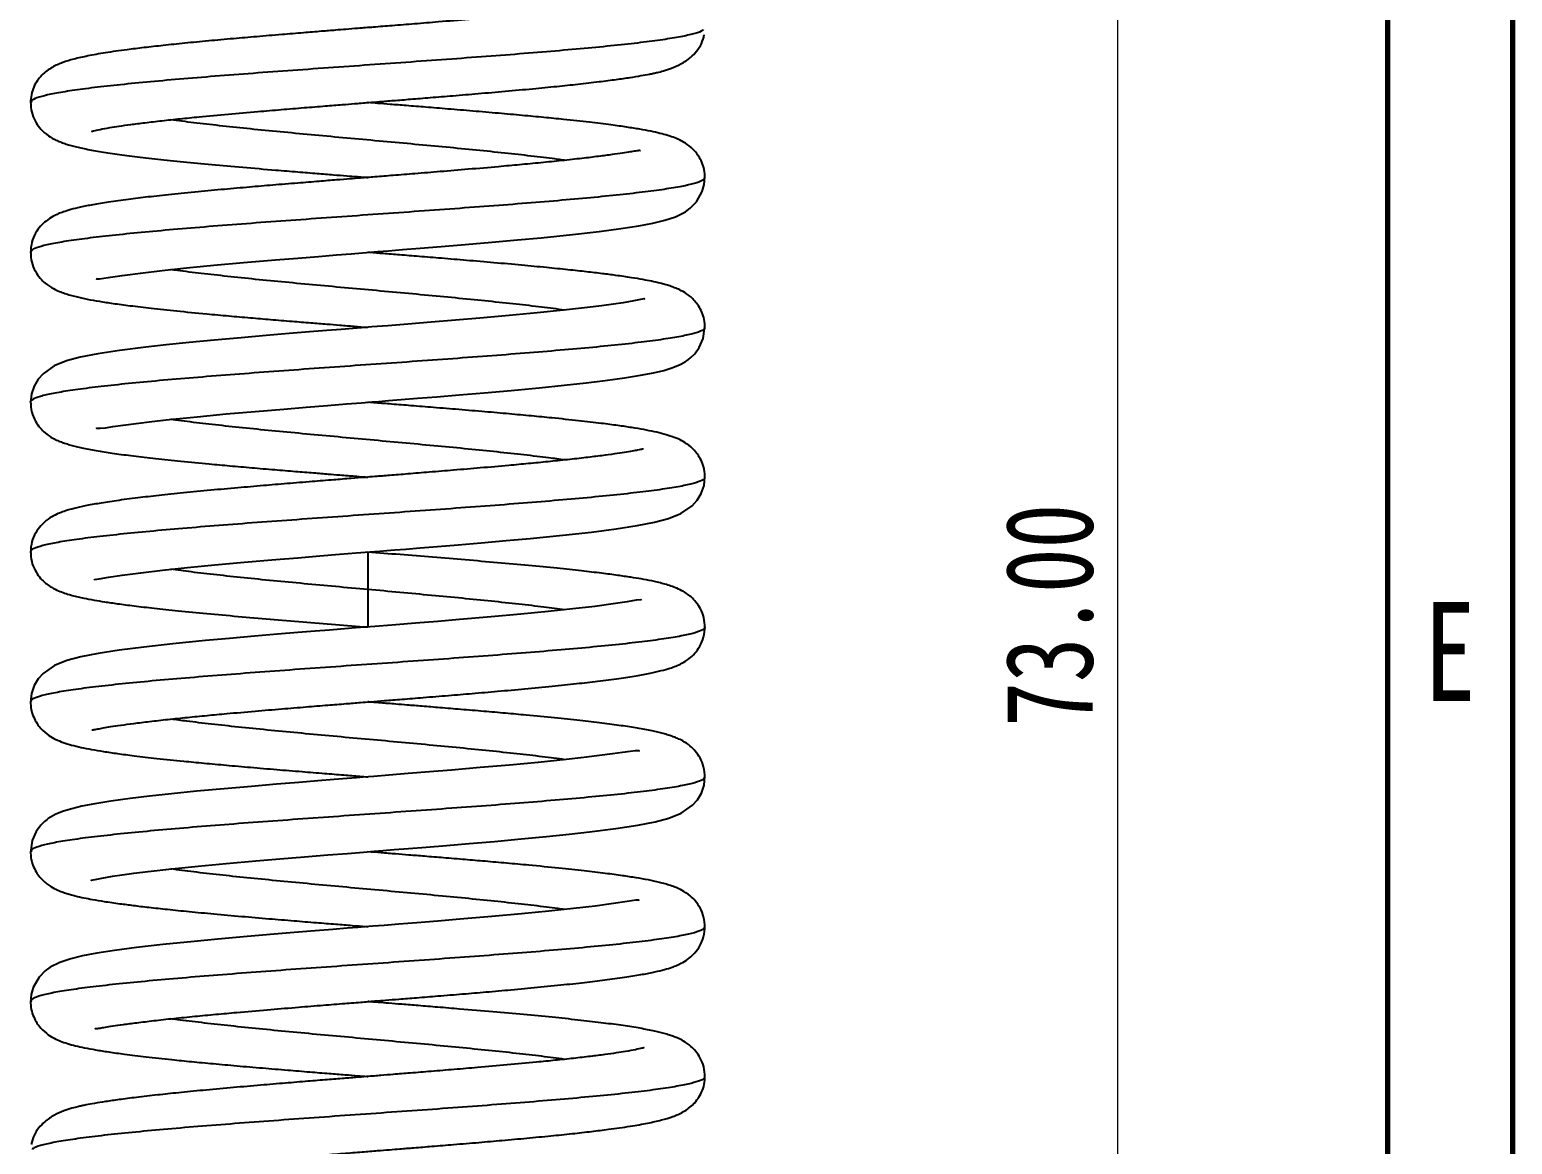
# Model space of a CAD drawing. Header units: millimetres. Extents: x 15 to 205, y 5 to 292.
# Drawn here: x 145.6 to 205, y 203.8 to 248.4 of the extents above; entities that cross this region are included whole.
import ezdxf

# ---------------------------------------------------------------- set-up
doc = ezdxf.new("R2010")
doc.units = ezdxf.units.MM
doc.styles.add('SLDTEXTSTYLE1', font='TXT', dxfattribs={"width": 0.75})
doc.dimstyles.new('SLDDIMSTYLE1', dxfattribs={"dimtxt": 3.5, "dimasz": 3.556, "dimexe": 0, "dimexo": 0.0625, "dimgap": 0.875, "dimtad": 1, "dimrnd": 1e-09, "dimzin": 4, "dimdsep": 46, "dimtxsty": 'SLDTEXTSTYLE1', "dimblk1": 'CLOSED', "dimblk2": 'CLOSED', "dimsah": 1, "dimcen": 0.09, "dimadec": 0, "dimazin": 1, "dimtfac": 1, "dimtofl": 0, "dimtmove": 0, "dimatfit": 3, "dimldrblk": 'CLOSED', "dimfxl": 1, "dimfrac": 2, "dimtolj": 1, "dimtzin": 12, "dimarcsym": 0})

# ---------------------------------------------------------------- blocks, each defined once
blk = doc.blocks.new('_Closed')
at = {"color": 0, "linetype": 'ByBlock', "lineweight": -2}
for p, q in [((-1, 0.166667), (0, 0)), ((-1, 0.166667), (-1, -0.166667)), ((0, 0), (-1, -0.166667)), ((0, 0), (-1, 0))]:
    blk.add_line(p, q, dxfattribs=at)
blk = doc.blocks.new('_D_1')
at = {"color": 7, "linetype": 'Continuous', "lineweight": 0, "transparency": 16777216}
for p, q in [((173.598, 260.981), (190.213, 260.981)), ((189.213, 187.981), (189.213, 260.981)), ((171.873, 187.981), (190.213, 187.981))]:
    blk.add_line(p, q, dxfattribs=at)
at = {"color": 7, "linetype": 'Continuous', "lineweight": 18, "transparency": 16777216, "xscale": 3.556, "yscale": 3.556}
for p, rotation in [((189.213, 260.981, 0.069), 90.00000000000043), ((189.213, 187.981, 0.069), 270.0000000000004)]:
    blk.add_blockref('_Closed', p, dxfattribs=dict(at, rotation=rotation))
at = {"color": 7, "linetype": 'Continuous', "lineweight": 18, "transparency": 16777216, "insert": (184.701, 220.486), "char_height": 3.5, "attachment_point": 1, "rotation": 90, "style": 'SLDTEXTSTYLE1'}
blk.add_mtext('73.00', dxfattribs=at)

msp = doc.modelspace()

# ---------------------------------------------------------------- linework, layer by layer
at = {"color": 7, "linetype": 'Continuous', "lineweight": 70}
for p, q in [((205, 292), (205, 5)), ((200, 287), (200, 10))]:
    msp.add_line(p, q, dxfattribs=at)
at = {"color": 7, "linetype": 'Continuous', "lineweight": 25, "flags": 128}
for points in [[(148.318, 238.439), (148.334, 238.418), (148.449, 238.419), (148.794, 238.47), (149.348, 238.554), (150.083, 238.653), (150.947, 238.755), (151.93, 238.858), (153.023, 238.964), (154.214, 239.072), (155.489, 239.181), (156.378, 239.255), (157.217, 239.323), (157.933, 239.381), (158.52, 239.428), (158.974, 239.464), (159.294, 239.489), (159.582, 239.512), (160.01, 239.546), (160.578, 239.592), (161.285, 239.649), (162.124, 239.717), (163.086, 239.797), (164.15, 239.887), (165.182, 239.979), (166.128, 240.068), (167.382, 240.196), (168.442, 240.317), (169.32, 240.432), (170.03, 240.542), (170.593, 240.648), (171.074, 240.765), (171.506, 240.91), (171.898, 241.107), (172.093, 241.248), (172.339, 241.502), (172.575, 241.917), (172.654, 242.193), (172.681, 242.51), (172.681, 242.51)], [(170.251, 237.612), (170.257, 237.618), (170.23, 237.615), (170.177, 237.605), (170.095, 237.588), (169.829, 237.537), (169.403, 237.464), (169.017, 237.406), (168.543, 237.341), (167.977, 237.271), (167.02, 237.163), (165.97, 237.057), (164.845, 236.951), (163.666, 236.847), (162.697, 236.765), (161.715, 236.684), (160.781, 236.608), (159.989, 236.545), (159.347, 236.494), (158.931, 236.461), (158.58, 236.433), (158.124, 236.396), (157.546, 236.35), (156.848, 236.294), (156.035, 236.227), (155.118, 236.151), (154.11, 236.065), (153.04, 235.969), (152.032, 235.873), (151.12, 235.78), (150.303, 235.689), (149.245, 235.554), (148.375, 235.419), (147.676, 235.28), (147.124, 235.133), (146.635, 234.933), (146.184, 234.619), (145.989, 234.399), (145.829, 234.13), (145.72, 233.812), (145.683, 233.451), (145.683, 233.451)], [(148.325, 232.46), (148.323, 232.445), (148.472, 232.437), (148.679, 232.462), (148.982, 232.506), (149.391, 232.563), (149.908, 232.632), (150.537, 232.709), (151.24, 232.787), (152.356, 232.901), (153.512, 233.01), (154.677, 233.112), (155.824, 233.209), (156.713, 233.282), (157.568, 233.352), (158.336, 233.413), (158.935, 233.461), (159.362, 233.495), (159.63, 233.516), (160.012, 233.547), (160.527, 233.588), (161.173, 233.64), (161.947, 233.702), (162.84, 233.776), (163.84, 233.861), (164.928, 233.957), (166.04, 234.06), (167.041, 234.16), (167.923, 234.257), (168.689, 234.349), (169.467, 234.456), (170.106, 234.559), (170.623, 234.659), (171.034, 234.757), (171.357, 234.854), (171.662, 234.975), (171.884, 235.095), (171.972, 235.156), (172.016, 235.189), (172.115, 235.268), (172.27, 235.419), (172.452, 235.666), (172.614, 236.028), (172.682, 236.51), (172.682, 236.51)], [(148.23, 226.407), (148.249, 226.389), (148.437, 226.411), (148.802, 226.471), (149.355, 226.556), (150.095, 226.655), (150.971, 226.757), (151.961, 226.862), (153.056, 226.968), (154.242, 227.075), (155.504, 227.183), (156.379, 227.255), (157.265, 227.327), (158.057, 227.391), (158.724, 227.444), (159.263, 227.487), (159.671, 227.52), (159.951, 227.542), (160.266, 227.567), (160.71, 227.602), (161.284, 227.649), (161.981, 227.705), (162.797, 227.772), (163.72, 227.85), (164.722, 227.938), (165.682, 228.026), (166.991, 228.155), (168.14, 228.283), (169.132, 228.411), (169.97, 228.542), (170.663, 228.678), (171.224, 228.825), (171.719, 229.024), (172.174, 229.337), (172.371, 229.558), (172.533, 229.827), (172.644, 230.147), (172.681, 230.51), (172.681, 230.51)], [(170.135, 225.555), (170.116, 225.572), (169.927, 225.55), (169.563, 225.49), (169.01, 225.406), (168.27, 225.307), (167.394, 225.204), (166.403, 225.099), (165.309, 224.994), (164.122, 224.887), (162.861, 224.779), (161.986, 224.706), (161.1, 224.634), (160.308, 224.57), (159.64, 224.517), (159.101, 224.474), (158.693, 224.442), (158.414, 224.419), (158.099, 224.394), (157.654, 224.359), (157.081, 224.313), (156.383, 224.256), (155.567, 224.189), (154.645, 224.111), (153.643, 224.023), (152.682, 223.936), (151.374, 223.806), (150.225, 223.679), (149.233, 223.551), (148.395, 223.42), (147.702, 223.283), (147.141, 223.136), (146.645, 222.937), (146.191, 222.624), (145.994, 222.404), (145.832, 222.134), (145.721, 221.814), (145.683, 221.451), (145.683, 221.451)], [(170.04, 219.501), (170.041, 219.516), (169.893, 219.524), (169.686, 219.499), (169.382, 219.455), (168.974, 219.398), (168.456, 219.329), (167.827, 219.253), (167.124, 219.174), (166.009, 219.06), (164.852, 218.952), (163.688, 218.849), (162.541, 218.752), (161.652, 218.679), (160.797, 218.61), (160.029, 218.548), (159.429, 218.5), (159.003, 218.466), (158.734, 218.445), (158.353, 218.415), (157.838, 218.373), (157.191, 218.321), (156.418, 218.259), (155.525, 218.185), (154.525, 218.1), (153.437, 218.005), (152.324, 217.901), (151.323, 217.801), (150.442, 217.705), (149.676, 217.612), (148.898, 217.505), (148.259, 217.402), (147.742, 217.302), (147.331, 217.204), (147.008, 217.107), (146.703, 216.986), (146.481, 216.866), (146.393, 216.806), (146.349, 216.772), (146.25, 216.693), (146.095, 216.542), (145.912, 216.295), (145.751, 215.933), (145.683, 215.451), (145.683, 215.451)], [(148.114, 214.349), (148.108, 214.343), (148.135, 214.346), (148.187, 214.356), (148.269, 214.373), (148.536, 214.424), (148.962, 214.497), (149.347, 214.555), (149.821, 214.62), (150.388, 214.691), (151.344, 214.798), (152.395, 214.905), (153.52, 215.01), (154.698, 215.114), (155.668, 215.196), (156.65, 215.277), (157.584, 215.353), (158.376, 215.416), (159.017, 215.467), (159.434, 215.501), (159.784, 215.529), (160.24, 215.565), (160.819, 215.611), (161.517, 215.667), (162.329, 215.734), (163.246, 215.81), (164.254, 215.896), (165.324, 215.992), (166.332, 216.088), (167.244, 216.181), (168.062, 216.273), (169.12, 216.408), (169.989, 216.543), (170.689, 216.681), (171.241, 216.829), (171.73, 217.028), (172.18, 217.342), (172.376, 217.562), (172.536, 217.831), (172.645, 218.149), (172.682, 218.51), (172.682, 218.51)], [(170.047, 213.522), (170.03, 213.543), (169.916, 213.542), (169.571, 213.491), (169.016, 213.407), (168.282, 213.308), (167.418, 213.207), (166.435, 213.103), (165.342, 212.997), (164.151, 212.889), (162.875, 212.78), (161.987, 212.706), (161.148, 212.638), (160.432, 212.58), (159.845, 212.533), (159.39, 212.497), (159.071, 212.472), (158.782, 212.449), (158.355, 212.415), (157.786, 212.369), (157.08, 212.313), (156.24, 212.244), (155.279, 212.165), (154.215, 212.074), (153.183, 211.982), (152.237, 211.893), (150.983, 211.766), (149.923, 211.644), (149.045, 211.529), (148.334, 211.419), (147.771, 211.313), (147.291, 211.196), (146.858, 211.051), (146.467, 210.854), (146.272, 210.713), (146.025, 210.459), (145.79, 210.044), (145.711, 209.769), (145.683, 209.451), (145.683, 209.451)]]:
    msp.add_lwpolyline(points, dxfattribs=at)
at = {"color": 7, "linetype": 'Continuous', "lineweight": 25}
for points, knots in [([(170.216, 249.597), (170.218, 249.599), (170.241, 249.622), (170.133, 249.589), (169.938, 249.557), (169.631, 249.501), (169.268, 249.442), (168.796, 249.374), (168.214, 249.298), (167.547, 249.219), (166.71, 249.129), (165.694, 249.028), (164.491, 248.918), (163.265, 248.812), (162.116, 248.716), (161.083, 248.632), (160.209, 248.562), (159.451, 248.502), (158.834, 248.453), (158.331, 248.413), (157.847, 248.374), (157.279, 248.329), (156.558, 248.27), (155.687, 248.199), (154.748, 248.12), (153.767, 248.035), (152.802, 247.948), (151.863, 247.858), (151.001, 247.768), (150.231, 247.682), (149.445, 247.585), (148.682, 247.476), (147.982, 247.353), (147.419, 247.225), (146.984, 247.099), (146.55, 246.911), (146.198, 246.658), (145.957, 246.37), (145.809, 246.109), (145.702, 245.804), (145.69, 245.569), (145.683, 245.451)], [0, 0, 0, 0, 0.002286, 0.02745, 0.056954, 0.079087, 0.103197, 0.129282, 0.157323, 0.185797, 0.213599, 0.254002, 0.292839, 0.330094, 0.365741, 0.39309, 0.418081, 0.439162, 0.45632, 0.469547, 0.481078, 0.496835, 0.517145, 0.542017, 0.57147, 0.599533, 0.630789, 0.662622, 0.693094, 0.722221, 0.750014, 0.789205, 0.825431, 0.858708, 0.889127, 0.917747, 0.94539, 0.959053, 0.972685, 0.986327, 1, 1, 1, 1]), ([(172.612, 248.4), (172.604, 248.388), (172.568, 248.337), (172.302, 248.246), (171.812, 248.129), (171.117, 248.012), (170.248, 247.895), (169.21, 247.777), (168.022, 247.66), (166.701, 247.543), (165.267, 247.426), (163.741, 247.309), (162.147, 247.192), (160.509, 247.074), (158.85, 246.957), (157.197, 246.84), (155.573, 246.723), (154.003, 246.606), (152.512, 246.488), (151.12, 246.371), (149.851, 246.254), (148.721, 246.137), (147.748, 246.02), (146.949, 245.902), (146.331, 245.785), (145.914, 245.668), (145.698, 245.567), (145.705, 245.505), (145.708, 245.481)], [0, 0, 0, 0, 0.012709, 0.052855, 0.092997, 0.133145, 0.173291, 0.213433, 0.25358, 0.293727, 0.333869, 0.374015, 0.414163, 0.454306, 0.494451, 0.534599, 0.574742, 0.614886, 0.655035, 0.695178, 0.735322, 0.77547, 0.815615, 0.855758, 0.895906, 0.936051, 0.976194, 1, 1, 1, 1]), ([(148.121, 244.333), (148.121, 244.332), (148.122, 244.328), (148.235, 244.358), (148.477, 244.41), (148.819, 244.473), (149.238, 244.539), (149.702, 244.605), (150.27, 244.677), (150.932, 244.754), (151.658, 244.832), (152.536, 244.919), (153.57, 245.016), (154.682, 245.113), (155.704, 245.2), (156.609, 245.274), (157.428, 245.34), (158.101, 245.394), (158.579, 245.433), (158.933, 245.461), (159.268, 245.487), (159.698, 245.522), (160.253, 245.566), (160.931, 245.62), (161.727, 245.684), (162.634, 245.759), (163.642, 245.843), (164.715, 245.937), (165.771, 246.033), (166.739, 246.128), (167.63, 246.222), (168.427, 246.314), (169.119, 246.403), (169.672, 246.483), (170.107, 246.554), (170.41, 246.61), (170.622, 246.653), (170.791, 246.69), (171.045, 246.754), (171.368, 246.859), (171.75, 247.03), (172.093, 247.26), (172.364, 247.538), (172.562, 247.841), (172.623, 248.075), (172.654, 248.197)], [0, 0, 0, 0, 0.010812, 0.022185, 0.045615, 0.074332, 0.096435, 0.120915, 0.147781, 0.176623, 0.204974, 0.232418, 0.271864, 0.30924, 0.337634, 0.364674, 0.389312, 0.408693, 0.422644, 0.430241, 0.43895, 0.451204, 0.467009, 0.486372, 0.509304, 0.535821, 0.565935, 0.599659, 0.635336, 0.668874, 0.700074, 0.734408, 0.765344, 0.792871, 0.816973, 0.837632, 0.848789, 0.859305, 0.872761, 0.889901, 0.910987, 0.936257, 0.955535, 0.976791, 1, 1, 1, 1]), ([(172.578, 247.946), (172.611, 248.025), (172.644, 248.107), (172.653, 248.194), (172.653, 248.197)], [0, 0, 0, 0, 0.967245, 1, 1, 1, 1]), ([(145.683, 245.51), (145.693, 245.368), (145.711, 245.096), (145.857, 244.747), (146.039, 244.474), (146.273, 244.235), (146.541, 244.054), (146.748, 243.954), (146.919, 243.885), (147.109, 243.819), (147.311, 243.759), (147.528, 243.703), (147.865, 243.627), (148.356, 243.534), (149.043, 243.429), (149.843, 243.324), (150.765, 243.217), (151.797, 243.11), (152.938, 243), (154.177, 242.89), (155.339, 242.791), (156.342, 242.708), (157.117, 242.646), (157.773, 242.593), (158.306, 242.55), (158.712, 242.518), (158.99, 242.496), (159.133, 242.485), (159.182, 242.481)], [0, 0, 0, 0, 0.029388, 0.056188, 0.080346, 0.10193, 0.133442, 0.159313, 0.183836, 0.208601, 0.233621, 0.258912, 0.28449, 0.345379, 0.408157, 0.472501, 0.538091, 0.604929, 0.673024, 0.742406, 0.813088, 0.858843, 0.898362, 0.931485, 0.958223, 0.978585, 0.992575, 1, 1, 1, 1]), ([(172.681, 242.451), (172.676, 242.566), (172.665, 242.789), (172.565, 243.088), (172.432, 243.337), (172.239, 243.59), (171.991, 243.805), (171.688, 243.98), (171.48, 244.067), (171.193, 244.167), (170.878, 244.251), (170.507, 244.334), (170.073, 244.414), (169.55, 244.498), (168.884, 244.591), (168.048, 244.694), (167.138, 244.793), (166.229, 244.884), (165.36, 244.966), (164.41, 245.052), (163.413, 245.138), (162.434, 245.219), (161.542, 245.292), (160.771, 245.354), (160.129, 245.405), (159.62, 245.446), (159.319, 245.47), (159.188, 245.48), (159.182, 245.481)], [0, 0, 0, 0, 0.0238848, 0.0459562, 0.066164, 0.0845058, 0.1157906, 0.1405799, 0.1751232, 0.2116131, 0.2505695, 0.2920672, 0.338354, 0.3879423, 0.4412308, 0.5062704, 0.5760798, 0.6252756, 0.6765839, 0.7300128, 0.7855333, 0.837989, 0.8836776, 0.9226219, 0.954841, 0.9803467, 0.9991475, 1, 1, 1, 1]), ([(167.065, 243.168), (166.974, 243.181), (166.61, 243.233), (165.855, 243.324), (164.816, 243.442), (163.682, 243.559), (162.484, 243.676), (161.236, 243.793), (159.957, 243.91), (158.666, 244.027), (157.383, 244.145), (156.127, 244.262), (154.917, 244.379), (153.77, 244.496), (152.71, 244.613), (151.88, 244.712), (151.453, 244.772), (151.305, 244.793)], [0, 0, 0, 0, 0.024234, 0.096349, 0.168457, 0.240564, 0.31268, 0.384789, 0.456895, 0.52901, 0.60112, 0.673225, 0.74534, 0.817451, 0.889556, 0.961669, 1, 1, 1, 1]), ([(170.096, 243.543), (170.091, 243.55), (170.076, 243.568), (169.927, 243.542), (169.689, 243.505), (169.38, 243.456), (168.963, 243.395), (168.422, 243.323), (167.751, 243.242), (166.971, 243.156), (166.133, 243.071), (165.283, 242.99), (164.319, 242.903), (163.26, 242.811), (162.134, 242.718), (161.124, 242.636), (160.247, 242.565), (159.514, 242.507), (158.94, 242.461), (158.43, 242.421), (157.882, 242.377), (157.181, 242.321), (156.325, 242.251), (155.393, 242.174), (154.411, 242.091), (153.405, 242.002), (152.355, 241.905), (151.333, 241.803), (150.403, 241.702), (149.559, 241.599), (148.82, 241.497), (148.19, 241.393), (147.694, 241.295), (147.309, 241.201), (147.02, 241.111), (146.805, 241.032), (146.574, 240.923), (146.318, 240.758), (146.077, 240.532), (145.875, 240.25), (145.714, 239.888), (145.693, 239.601), (145.683, 239.452)], [0, 0, 0, 0, 0.014747, 0.041591, 0.062366, 0.085469, 0.110918, 0.138722, 0.168879, 0.200825, 0.231473, 0.260341, 0.287413, 0.324611, 0.357698, 0.386648, 0.411436, 0.432028, 0.448405, 0.459671, 0.474849, 0.494603, 0.518949, 0.547907, 0.57558, 0.606484, 0.640642, 0.677384, 0.71245, 0.745108, 0.781126, 0.813688, 0.84278, 0.868387, 0.890494, 0.906246, 0.921579, 0.938274, 0.95195, 0.966765, 0.982786, 1, 1, 1, 1]), ([(172.666, 242.481), (172.66, 242.45), (172.647, 242.379), (172.383, 242.27), (171.925, 242.152), (171.271, 242.035), (170.435, 241.918), (169.429, 241.801), (168.271, 241.684), (166.975, 241.567), (165.562, 241.449), (164.053, 241.332), (162.471, 241.215), (160.839, 241.098), (159.182, 240.981), (157.526, 240.863), (155.894, 240.746), (154.312, 240.629), (152.802, 240.512), (151.39, 240.395), (150.094, 240.277), (148.934, 240.16), (147.93, 240.043), (147.095, 239.926), (146.438, 239.809), (145.982, 239.692), (145.72, 239.583), (145.706, 239.513), (145.7, 239.482)], [0, 0, 0, 0, 0.031492, 0.070563, 0.109639, 0.148715, 0.187786, 0.226862, 0.265938, 0.305009, 0.344084, 0.38316, 0.422231, 0.461306, 0.500383, 0.539455, 0.578528, 0.617605, 0.656678, 0.695751, 0.734828, 0.773901, 0.812973, 0.85205, 0.891124, 0.930196, 0.969273, 1, 1, 1, 1]), ([(145.683, 239.511), (145.693, 239.365), (145.711, 239.086), (145.865, 238.729), (146.058, 238.45), (146.309, 238.205), (146.603, 238.02), (146.835, 237.917), (147.05, 237.837), (147.274, 237.768), (147.5, 237.709), (147.724, 237.657), (148.033, 237.593), (148.435, 237.522), (148.998, 237.436), (149.686, 237.344), (150.529, 237.243), (151.547, 237.135), (152.6, 237.032), (153.599, 236.941), (154.454, 236.866), (155.299, 236.795), (156.109, 236.727), (156.864, 236.666), (157.504, 236.614), (158.082, 236.568), (158.629, 236.525), (159.001, 236.495), (159.182, 236.481)], [0, 0, 0, 0, 0.030148, 0.057985, 0.083472, 0.1067, 0.141836, 0.172456, 0.201063, 0.228254, 0.254077, 0.278579, 0.301807, 0.351413, 0.402172, 0.458547, 0.520506, 0.588027, 0.661103, 0.712012, 0.759196, 0.801813, 0.846952, 0.885569, 0.917683, 0.944083, 0.972794, 1, 1, 1, 1]), ([(172.682, 236.451), (172.676, 236.566), (172.666, 236.788), (172.566, 237.087), (172.431, 237.338), (172.229, 237.6), (171.961, 237.826), (171.668, 237.987), (171.475, 238.067), (171.278, 238.137), (171.086, 238.196), (170.842, 238.26), (170.547, 238.326), (170.181, 238.395), (169.713, 238.473), (169.168, 238.552), (168.564, 238.631), (167.931, 238.706), (167.186, 238.787), (166.32, 238.875), (165.33, 238.969), (164.26, 239.065), (163.181, 239.157), (162.177, 239.24), (161.279, 239.313), (160.498, 239.376), (159.84, 239.428), (159.415, 239.462), (159.21, 239.478), (159.182, 239.481)], [0, 0, 0, 0, 0.02382, 0.046192, 0.067077, 0.086477, 0.12104, 0.150704, 0.17687, 0.201405, 0.224537, 0.246317, 0.286022, 0.323731, 0.369927, 0.425518, 0.467779, 0.514177, 0.564699, 0.619337, 0.678075, 0.740439, 0.79899, 0.851125, 0.896864, 0.936226, 0.969229, 0.995892, 1, 1, 1, 1]), ([(167.063, 237.168), (166.914, 237.189), (166.487, 237.249), (165.654, 237.348), (164.595, 237.465), (163.448, 237.582), (162.238, 237.699), (160.982, 237.817), (159.699, 237.934), (158.408, 238.051), (157.129, 238.168), (155.88, 238.285), (154.682, 238.402), (153.55, 238.52), (152.51, 238.637), (151.756, 238.728), (151.395, 238.78), (151.306, 238.793)], [0, 0, 0, 0, 0.038563, 0.110694, 0.182834, 0.254966, 0.327096, 0.399235, 0.471369, 0.543498, 0.615637, 0.687772, 0.7599, 0.832038, 0.904174, 0.976302, 1, 1, 1, 1]), ([(172.658, 236.481), (172.66, 236.458), (172.667, 236.395), (172.45, 236.293), (172.035, 236.176), (171.416, 236.059), (170.616, 235.942), (169.644, 235.824), (168.515, 235.707), (167.244, 235.59), (165.853, 235.473), (164.362, 235.356), (162.792, 235.238), (161.168, 235.121), (159.515, 235.004), (157.856, 234.887), (156.217, 234.77), (154.623, 234.652), (153.098, 234.535), (151.664, 234.418), (150.342, 234.301), (149.155, 234.184), (148.118, 234.067), (147.246, 233.949), (146.557, 233.832), (146.051, 233.715), (145.765, 233.598), (145.649, 233.519), (145.683, 233.48), (145.683, 233.48)], [0, 0, 0, 0, 0.023666, 0.062714, 0.101759, 0.1408, 0.179847, 0.218893, 0.257934, 0.29698, 0.336027, 0.375068, 0.414114, 0.453161, 0.492202, 0.531247, 0.570294, 0.609337, 0.648381, 0.687428, 0.726471, 0.765514, 0.804562, 0.843605, 0.882648, 0.921695, 0.960739, 0.999781, 1, 1, 1, 1]), ([(145.683, 233.51), (145.693, 233.364), (145.712, 233.084), (145.866, 232.727), (146.058, 232.451), (146.299, 232.214), (146.571, 232.037), (146.77, 231.945), (146.949, 231.873), (147.144, 231.808), (147.35, 231.748), (147.569, 231.693), (147.903, 231.619), (148.381, 231.53), (149.035, 231.43), (149.8, 231.329), (150.689, 231.226), (151.703, 231.119), (152.709, 231.022), (153.667, 230.935), (154.541, 230.859), (155.421, 230.784), (156.249, 230.716), (156.967, 230.658), (157.557, 230.61), (158.015, 230.574), (158.365, 230.546), (158.691, 230.52), (158.957, 230.498), (159.135, 230.484), (159.182, 230.481)], [0, 0, 0, 0, 0.030366, 0.057964, 0.08274, 0.104779, 0.136756, 0.163026, 0.188149, 0.21325, 0.238348, 0.263464, 0.288616, 0.347562, 0.407149, 0.46862, 0.532429, 0.598582, 0.667077, 0.714059, 0.762096, 0.810727, 0.854219, 0.890882, 0.920732, 0.943782, 0.960041, 0.973325, 0.992897, 1, 1, 1, 1]), ([(172.681, 230.451), (172.676, 230.567), (172.664, 230.791), (172.563, 231.091), (172.428, 231.343), (172.228, 231.601), (171.964, 231.824), (171.635, 232.006), (171.386, 232.101), (171.036, 232.211), (170.659, 232.301), (170.234, 232.386), (169.756, 232.467), (169.194, 232.549), (168.49, 232.641), (167.615, 232.742), (166.669, 232.841), (165.73, 232.932), (164.836, 233.014), (163.865, 233.099), (162.851, 233.185), (161.859, 233.266), (160.958, 233.339), (160.184, 233.401), (159.606, 233.447), (159.287, 233.472), (159.182, 233.481)], [0, 0, 0, 0, 0.024037, 0.046501, 0.06735, 0.086591, 0.120484, 0.149065, 0.191255, 0.233744, 0.276938, 0.32095, 0.368069, 0.417551, 0.470765, 0.535747, 0.605512, 0.654693, 0.706004, 0.759444, 0.814973, 0.867434, 0.913137, 0.952098, 0.984331, 1, 1, 1, 1]), ([(167.066, 231.168), (166.856, 231.197), (166.361, 231.264), (165.451, 231.371), (164.371, 231.488), (163.21, 231.606), (161.99, 231.723), (160.727, 231.84), (159.441, 231.957), (158.151, 232.074), (156.876, 232.192), (155.636, 232.309), (154.45, 232.426), (153.332, 232.543), (152.315, 232.66), (151.633, 232.744), (151.331, 232.788), (151.296, 232.793)], [0, 0, 0, 0, 0.052988, 0.1251, 0.19721, 0.269329, 0.341442, 0.413551, 0.485669, 0.557783, 0.629892, 0.702009, 0.774125, 0.846233, 0.918349, 0.990466, 1, 1, 1, 1]), ([(170.221, 231.594), (170.212, 231.596), (170.189, 231.601), (170.021, 231.567), (169.773, 231.522), (169.465, 231.471), (169.06, 231.41), (168.546, 231.339), (167.918, 231.262), (167.196, 231.18), (166.422, 231.1), (165.635, 231.023), (164.735, 230.94), (163.737, 230.852), (162.666, 230.762), (161.69, 230.682), (160.83, 230.612), (160.102, 230.554), (159.529, 230.508), (159.02, 230.468), (158.47, 230.424), (157.767, 230.368), (156.905, 230.299), (155.963, 230.222), (154.966, 230.139), (153.942, 230.05), (152.864, 229.953), (151.807, 229.852), (150.834, 229.75), (149.936, 229.647), (149.135, 229.542), (148.442, 229.436), (147.884, 229.334), (147.443, 229.234), (147.107, 229.138), (146.858, 229.052), (146.605, 228.938), (146.334, 228.769), (146.084, 228.539), (145.878, 228.255), (145.715, 227.891), (145.694, 227.601), (145.683, 227.451)], [0, 0, 0, 0, 0.021989, 0.05069, 0.072022, 0.095122, 0.119993, 0.146634, 0.175044, 0.20477, 0.233322, 0.260305, 0.28571, 0.320828, 0.352338, 0.380209, 0.404419, 0.424679, 0.440794, 0.451881, 0.466816, 0.486252, 0.5102, 0.53868, 0.565896, 0.59629, 0.629873, 0.666016, 0.70072, 0.733301, 0.769597, 0.802852, 0.833068, 0.860232, 0.884331, 0.902073, 0.919225, 0.937229, 0.95156, 0.966757, 0.982903, 1, 1, 1, 1]), ([(172.657, 230.482), (172.663, 230.466), (172.685, 230.411), (172.51, 230.317), (172.135, 230.199), (171.554, 230.082), (170.791, 229.965), (169.852, 229.848), (168.752, 229.731), (167.509, 229.613), (166.14, 229.496), (164.666, 229.379), (163.111, 229.262), (161.496, 229.145), (159.846, 229.027), (158.187, 228.91), (156.542, 228.793), (154.937, 228.676), (153.396, 228.559), (151.942, 228.442), (150.597, 228.324), (149.381, 228.207), (148.312, 228.09), (147.407, 227.973), (146.68, 227.856), (146.135, 227.738), (145.807, 227.621), (145.664, 227.536), (145.694, 227.489), (145.699, 227.482)], [0, 0, 0, 0, 0.015956, 0.05502, 0.094081, 0.133148, 0.172213, 0.211273, 0.250339, 0.289405, 0.328465, 0.367531, 0.406597, 0.445657, 0.484722, 0.523788, 0.56285, 0.601913, 0.64098, 0.680042, 0.719105, 0.758172, 0.797234, 0.836297, 0.875364, 0.914427, 0.953488, 0.992555, 1, 1, 1, 1]), ([(145.683, 227.51), (145.692, 227.371), (145.709, 227.103), (145.851, 226.758), (146.032, 226.483), (146.286, 226.22), (146.606, 226.016), (146.859, 225.907), (147.098, 225.821), (147.341, 225.749), (147.579, 225.689), (147.874, 225.624), (148.222, 225.559), (148.656, 225.487), (149.184, 225.41), (149.839, 225.325), (150.645, 225.231), (151.615, 225.128), (152.74, 225.019), (153.974, 224.907), (155.261, 224.797), (156.569, 224.69), (157.879, 224.584), (158.751, 224.515), (159.182, 224.481)], [0, 0, 0, 0, 0.028932, 0.055736, 0.080366, 0.10289, 0.142275, 0.175999, 0.206972, 0.235725, 0.262327, 0.286844, 0.329878, 0.370739, 0.417379, 0.469836, 0.528081, 0.592083, 0.66171, 0.732288, 0.801384, 0.869018, 0.935221, 1, 1, 1, 1]), ([(172.681, 224.451), (172.673, 224.59), (172.656, 224.858), (172.514, 225.203), (172.333, 225.478), (172.078, 225.741), (171.759, 225.946), (171.506, 226.054), (171.267, 226.14), (171.024, 226.212), (170.785, 226.272), (170.491, 226.337), (170.143, 226.403), (169.709, 226.474), (169.181, 226.551), (168.525, 226.636), (167.72, 226.73), (166.749, 226.833), (165.625, 226.942), (164.391, 227.054), (163.103, 227.164), (161.795, 227.272), (160.486, 227.377), (159.614, 227.446), (159.182, 227.481)], [0, 0, 0, 0, 0.028932, 0.055736, 0.080366, 0.10289, 0.142275, 0.175999, 0.206972, 0.235725, 0.262327, 0.286844, 0.329878, 0.370739, 0.417379, 0.469835, 0.52808, 0.592082, 0.661709, 0.732287, 0.801383, 0.869018, 0.935221, 1, 1, 1, 1]), ([(159.182, 227.481), (159.182, 227.481), (159.182, 227.156), (159.182, 226.372), (159.182, 225.981)], [0.0000009, 0.0000009, 0.0000009, 0.0000009, 0.1250009, 0.25, 0.25, 0.25, 0.25]), ([(159.182, 225.981), (158.753, 226.02), (157.894, 226.098), (156.625, 226.215), (155.394, 226.332), (154.22, 226.449), (153.123, 226.567), (152.133, 226.681), (151.57, 226.756), (151.3, 226.792)], [0, 0, 0, 0, 0.144424, 0.288845, 0.433249, 0.577672, 0.722093, 0.866497, 1, 1, 1, 1]), ([(159.182, 225.981), (159.182, 225.589), (159.182, 224.805), (159.182, 224.481), (159.182, 224.481)], [0.75, 0.75, 0.75, 0.75, 0.8750009, 1.0000009, 1.0000009, 1.0000009, 1.0000009]), ([(167.065, 225.169), (166.795, 225.205), (166.232, 225.28), (165.242, 225.395), (164.145, 225.512), (162.971, 225.629), (161.74, 225.746), (160.471, 225.863), (159.612, 225.942), (159.182, 225.981)], [0, 0, 0, 0, 0.133503, 0.277907, 0.422328, 0.566751, 0.711155, 0.855576, 1, 1, 1, 1]), ([(172.665, 224.481), (172.67, 224.473), (172.701, 224.426), (172.558, 224.34), (172.229, 224.223), (171.684, 224.106), (170.958, 223.988), (170.053, 223.871), (168.984, 223.754), (167.768, 223.637), (166.423, 223.52), (164.969, 223.402), (163.427, 223.285), (161.823, 223.168), (160.178, 223.051), (158.518, 222.934), (156.868, 222.817), (155.254, 222.699), (153.698, 222.582), (152.224, 222.465), (150.856, 222.348), (149.613, 222.231), (148.513, 222.113), (147.574, 221.996), (146.811, 221.879), (146.229, 221.762), (145.855, 221.645), (145.681, 221.551), (145.701, 221.497), (145.707, 221.482)], [0, 0, 0, 0, 0.008064, 0.047133, 0.086197, 0.125262, 0.164331, 0.203396, 0.24246, 0.281529, 0.320595, 0.359659, 0.398727, 0.437794, 0.476857, 0.515926, 0.554992, 0.594055, 0.633124, 0.672191, 0.711254, 0.750322, 0.78939, 0.828453, 0.86752, 0.906588, 0.945651, 0.984718, 1, 1, 1, 1]), ([(148.144, 220.368), (148.153, 220.365), (148.175, 220.36), (148.343, 220.394), (148.592, 220.439), (148.899, 220.49), (149.304, 220.552), (149.819, 220.622), (150.447, 220.699), (151.169, 220.781), (151.943, 220.861), (152.73, 220.938), (153.63, 221.021), (154.628, 221.109), (155.699, 221.199), (156.674, 221.28), (157.535, 221.349), (158.263, 221.407), (158.836, 221.453), (159.345, 221.494), (159.894, 221.537), (160.598, 221.593), (161.46, 221.663), (162.402, 221.739), (163.398, 221.823), (164.423, 221.911), (165.501, 222.008), (166.557, 222.11), (167.531, 222.211), (168.428, 222.314), (169.229, 222.419), (169.923, 222.525), (170.48, 222.628), (170.922, 222.727), (171.258, 222.823), (171.507, 222.909), (171.76, 223.023), (172.031, 223.192), (172.281, 223.422), (172.487, 223.706), (172.65, 224.07), (172.671, 224.361), (172.681, 224.51)], [0, 0, 0, 0, 0.021988, 0.050689, 0.072021, 0.095121, 0.119991, 0.146633, 0.175043, 0.204768, 0.23332, 0.260303, 0.285708, 0.320827, 0.352337, 0.380208, 0.404417, 0.424677, 0.440792, 0.451879, 0.466814, 0.48625, 0.510198, 0.538679, 0.565895, 0.596288, 0.629871, 0.666014, 0.700718, 0.7333, 0.769596, 0.802851, 0.833067, 0.860231, 0.88433, 0.902073, 0.919225, 0.937229, 0.951559, 0.966757, 0.982903, 1, 1, 1, 1]), ([(145.683, 221.51), (145.689, 221.394), (145.7, 221.17), (145.801, 220.87), (145.936, 220.619), (146.137, 220.36), (146.401, 220.138), (146.73, 219.956), (146.979, 219.86), (147.329, 219.75), (147.705, 219.66), (148.131, 219.575), (148.609, 219.494), (149.171, 219.412), (149.875, 219.32), (150.75, 219.219), (151.695, 219.12), (152.635, 219.029), (153.529, 218.947), (154.5, 218.862), (155.514, 218.776), (156.506, 218.695), (157.406, 218.622), (158.181, 218.56), (158.759, 218.514), (159.078, 218.489), (159.182, 218.481)], [0, 0, 0, 0, 0.024037, 0.046501, 0.06735, 0.086591, 0.120484, 0.149066, 0.191256, 0.233746, 0.27694, 0.320952, 0.368072, 0.417553, 0.470767, 0.535749, 0.605515, 0.654695, 0.706006, 0.759447, 0.814976, 0.867437, 0.913139, 0.952101, 0.984333, 1, 1, 1, 1]), ([(172.682, 218.451), (172.672, 218.597), (172.653, 218.877), (172.498, 219.234), (172.307, 219.51), (172.066, 219.747), (171.794, 219.924), (171.595, 220.016), (171.415, 220.088), (171.221, 220.153), (171.014, 220.213), (170.795, 220.268), (170.461, 220.342), (169.984, 220.431), (169.329, 220.531), (168.565, 220.632), (167.676, 220.736), (166.662, 220.842), (165.656, 220.939), (164.698, 221.026), (163.824, 221.103), (162.944, 221.177), (162.116, 221.245), (161.398, 221.304), (160.808, 221.351), (160.349, 221.388), (160, 221.416), (159.673, 221.442), (159.407, 221.463), (159.23, 221.477), (159.182, 221.481)], [0, 0, 0, 0, 0.030366, 0.057964, 0.08274, 0.104779, 0.136756, 0.163026, 0.188149, 0.21325, 0.238348, 0.263463, 0.288616, 0.347562, 0.407148, 0.468619, 0.532427, 0.598581, 0.667075, 0.714057, 0.762094, 0.810725, 0.854217, 0.89088, 0.92073, 0.94378, 0.960039, 0.973323, 0.992895, 1, 1, 1, 1]), ([(167.069, 219.168), (167.033, 219.173), (166.732, 219.218), (166.05, 219.301), (165.032, 219.418), (163.915, 219.535), (162.728, 219.652), (161.489, 219.77), (160.214, 219.887), (158.924, 220.004), (157.638, 220.121), (156.375, 220.238), (155.155, 220.356), (153.994, 220.473), (152.914, 220.59), (152.003, 220.697), (151.508, 220.765), (151.299, 220.793)], [0, 0, 0, 0, 0.009534, 0.081651, 0.153767, 0.225875, 0.297991, 0.370108, 0.442217, 0.514331, 0.586449, 0.658558, 0.730671, 0.80279, 0.8749, 0.947012, 1, 1, 1, 1]), ([(172.681, 218.48), (172.662, 218.441), (172.623, 218.363), (172.307, 218.246), (171.809, 218.129), (171.118, 218.012), (170.247, 217.895), (169.21, 217.777), (168.023, 217.66), (166.701, 217.543), (165.267, 217.426), (163.742, 217.309), (162.147, 217.192), (160.509, 217.074), (158.85, 216.957), (157.197, 216.84), (155.573, 216.723), (154.003, 216.606), (152.512, 216.488), (151.121, 216.371), (149.85, 216.254), (148.721, 216.137), (147.749, 216.02), (146.948, 215.902), (146.33, 215.785), (145.915, 215.668), (145.698, 215.567), (145.705, 215.504), (145.707, 215.481)], [0, 0, 0, 0, 0.038796, 0.077868, 0.116944, 0.156014, 0.195085, 0.234161, 0.273232, 0.312302, 0.351377, 0.390449, 0.429519, 0.468594, 0.507667, 0.546736, 0.585811, 0.624884, 0.663954, 0.703028, 0.742102, 0.781171, 0.820244, 0.859319, 0.898388, 0.937461, 0.976536, 1, 1, 1, 1]), ([(145.683, 215.51), (145.688, 215.396), (145.699, 215.173), (145.799, 214.874), (145.933, 214.623), (146.135, 214.361), (146.404, 214.135), (146.696, 213.975), (146.89, 213.894), (147.086, 213.824), (147.279, 213.766), (147.523, 213.701), (147.818, 213.635), (148.183, 213.566), (148.652, 213.488), (149.196, 213.409), (149.801, 213.331), (150.434, 213.255), (151.179, 213.174), (152.045, 213.086), (153.035, 212.992), (154.105, 212.896), (155.183, 212.804), (156.188, 212.721), (157.085, 212.648), (157.867, 212.585), (158.525, 212.533), (158.95, 212.499), (159.155, 212.483), (159.182, 212.481)], [0, 0, 0, 0, 0.02382, 0.046192, 0.067077, 0.086478, 0.121041, 0.150705, 0.176871, 0.201407, 0.224539, 0.246319, 0.286025, 0.323734, 0.369929, 0.42552, 0.467782, 0.51418, 0.564702, 0.61934, 0.678077, 0.740442, 0.798993, 0.851127, 0.896866, 0.936228, 0.969232, 0.995895, 1, 1, 1, 1]), ([(172.682, 212.45), (172.672, 212.596), (172.654, 212.875), (172.5, 213.232), (172.307, 213.511), (172.055, 213.756), (171.762, 213.942), (171.529, 214.045), (171.315, 214.124), (171.09, 214.193), (170.865, 214.252), (170.641, 214.304), (170.331, 214.368), (169.929, 214.439), (169.367, 214.525), (168.679, 214.617), (167.835, 214.718), (166.817, 214.827), (165.765, 214.929), (164.766, 215.02), (163.911, 215.095), (163.066, 215.167), (162.256, 215.234), (161.501, 215.295), (160.861, 215.347), (160.283, 215.393), (159.736, 215.437), (159.364, 215.466), (159.182, 215.481)], [0, 0, 0, 0, 0.0301476, 0.0579849, 0.0834716, 0.1066996, 0.1418356, 0.1724561, 0.201063, 0.228254, 0.2540767, 0.2785785, 0.3018065, 0.3514129, 0.4021718, 0.4585461, 0.5205048, 0.5880255, 0.661102, 0.7120112, 0.7591948, 0.8018118, 0.8469505, 0.8855683, 0.9176817, 0.944082, 0.9727924, 1, 1, 1, 1]), ([(167.059, 213.169), (166.97, 213.181), (166.608, 213.233), (165.855, 213.324), (164.815, 213.442), (163.683, 213.559), (162.484, 213.676), (161.236, 213.793), (159.957, 213.91), (158.666, 214.027), (157.383, 214.145), (156.127, 214.262), (154.917, 214.379), (153.77, 214.496), (152.71, 214.613), (151.878, 214.712), (151.451, 214.772), (151.302, 214.793)], [0, 0, 0, 0, 0.023698, 0.095826, 0.167962, 0.2401, 0.312228, 0.384363, 0.456502, 0.528631, 0.600765, 0.672904, 0.745034, 0.817166, 0.889306, 0.961437, 1, 1, 1, 1]), ([(172.666, 212.481), (172.66, 212.45), (172.646, 212.379), (172.383, 212.27), (171.926, 212.152), (171.27, 212.035), (170.435, 211.918), (169.431, 211.801), (168.271, 211.684), (166.975, 211.567), (165.562, 211.449), (164.053, 211.332), (162.471, 211.215), (160.839, 211.098), (159.182, 210.981), (157.526, 210.863), (155.894, 210.746), (154.312, 210.629), (152.803, 210.512), (151.389, 210.395), (150.094, 210.277), (148.935, 210.16), (147.929, 210.043), (147.094, 209.926), (146.44, 209.809), (145.981, 209.692), (145.718, 209.582), (145.705, 209.512), (145.7, 209.481)], [0, 0, 0, 0, 0.031338, 0.070407, 0.109472, 0.148538, 0.187608, 0.226673, 0.265739, 0.304809, 0.343874, 0.382939, 0.422009, 0.461075, 0.50014, 0.539209, 0.578276, 0.61734, 0.656409, 0.695477, 0.734541, 0.77361, 0.812678, 0.851742, 0.89081, 0.929879, 0.968943, 1, 1, 1, 1]), ([(148.269, 208.418), (148.274, 208.412), (148.288, 208.393), (148.438, 208.419), (148.676, 208.456), (148.985, 208.505), (149.402, 208.566), (149.943, 208.638), (150.614, 208.719), (151.394, 208.805), (152.232, 208.89), (153.082, 208.971), (154.046, 209.058), (155.105, 209.15), (156.23, 209.243), (157.24, 209.325), (158.117, 209.396), (158.851, 209.454), (159.425, 209.5), (159.934, 209.54), (160.483, 209.584), (161.184, 209.64), (162.039, 209.71), (162.972, 209.787), (163.954, 209.87), (164.959, 209.959), (166.01, 210.056), (167.032, 210.158), (167.962, 210.259), (168.806, 210.362), (169.545, 210.465), (170.174, 210.568), (170.671, 210.667), (171.055, 210.76), (171.345, 210.85), (171.56, 210.93), (171.791, 211.038), (172.046, 211.203), (172.288, 211.429), (172.489, 211.711), (172.651, 212.073), (172.671, 212.361), (172.682, 212.509)], [0, 0, 0, 0, 0.014747, 0.041592, 0.062366, 0.08547, 0.110918, 0.138722, 0.168879, 0.200825, 0.231473, 0.26034, 0.287412, 0.32461, 0.357697, 0.386648, 0.411435, 0.432027, 0.448404, 0.45967, 0.474848, 0.494602, 0.518948, 0.547906, 0.575579, 0.606483, 0.640641, 0.677383, 0.712448, 0.745107, 0.781125, 0.813687, 0.842779, 0.868387, 0.890493, 0.906246, 0.921579, 0.938274, 0.95195, 0.966765, 0.982786, 1, 1, 1, 1]), ([(145.683, 209.51), (145.689, 209.395), (145.7, 209.172), (145.8, 208.874), (145.933, 208.624), (146.126, 208.371), (146.374, 208.156), (146.677, 207.981), (146.885, 207.894), (147.171, 207.795), (147.487, 207.71), (147.858, 207.627), (148.291, 207.547), (148.815, 207.463), (149.481, 207.37), (150.316, 207.268), (151.227, 207.168), (152.136, 207.077), (153.005, 206.995), (153.955, 206.909), (154.952, 206.824), (155.931, 206.742), (156.823, 206.669), (157.594, 206.607), (158.235, 206.556), (158.745, 206.515), (159.046, 206.491), (159.177, 206.481), (159.182, 206.481)], [0, 0, 0, 0, 0.023885, 0.045956, 0.066164, 0.084506, 0.115791, 0.140581, 0.175125, 0.211615, 0.250572, 0.29207, 0.338357, 0.387945, 0.441233, 0.506273, 0.576082, 0.625278, 0.676586, 0.730015, 0.785536, 0.837992, 0.88368, 0.922624, 0.954844, 0.980349, 0.99915, 1, 1, 1, 1]), ([(172.681, 206.451), (172.672, 206.593), (172.654, 206.865), (172.508, 207.214), (172.325, 207.488), (172.092, 207.726), (171.824, 207.907), (171.617, 208.007), (171.446, 208.076), (171.256, 208.142), (171.054, 208.202), (170.837, 208.258), (170.5, 208.335), (170.009, 208.427), (169.322, 208.532), (168.521, 208.637), (167.6, 208.744), (166.568, 208.852), (165.427, 208.961), (164.188, 209.072), (163.026, 209.17), (162.022, 209.253), (161.248, 209.316), (160.591, 209.368), (160.059, 209.411), (159.653, 209.443), (159.374, 209.465), (159.232, 209.477), (159.182, 209.481)], [0, 0, 0, 0, 0.029388, 0.0561881, 0.0803455, 0.1019304, 0.1334424, 0.1593127, 0.1838364, 0.2086011, 0.2336211, 0.258912, 0.2844901, 0.3453784, 0.408157, 0.4725009, 0.5380906, 0.6049284, 0.6730235, 0.7424057, 0.8130875, 0.8588428, 0.8983618, 0.9314848, 0.958223, 0.9785842, 0.9925745, 1, 1, 1, 1]), ([(167.06, 207.168), (166.912, 207.189), (166.485, 207.249), (165.655, 207.348), (164.595, 207.465), (163.447, 207.582), (162.238, 207.699), (160.982, 207.817), (159.699, 207.934), (158.408, 208.051), (157.129, 208.168), (155.88, 208.285), (154.682, 208.402), (153.549, 208.52), (152.51, 208.637), (151.754, 208.728), (151.391, 208.78), (151.299, 208.793)], [0, 0, 0, 0, 0.038331, 0.110444, 0.182549, 0.25466, 0.326775, 0.39888, 0.47099, 0.543105, 0.615211, 0.68732, 0.759436, 0.831543, 0.90365, 0.975766, 1, 1, 1, 1]), ([(170.243, 207.628), (170.243, 207.63), (170.243, 207.633), (170.13, 207.604), (169.888, 207.551), (169.545, 207.488), (169.127, 207.422), (168.663, 207.357), (168.094, 207.284), (167.433, 207.207), (166.707, 207.13), (165.829, 207.042), (164.794, 206.945), (163.682, 206.848), (162.661, 206.762), (161.755, 206.687), (160.937, 206.621), (160.263, 206.567), (159.785, 206.529), (159.431, 206.5), (159.097, 206.474), (158.666, 206.44), (158.112, 206.395), (157.434, 206.341), (156.638, 206.277), (155.73, 206.202), (154.722, 206.118), (153.65, 206.025), (152.594, 205.928), (151.626, 205.833), (150.735, 205.739), (149.938, 205.648), (149.246, 205.559), (148.693, 205.479), (148.258, 205.408), (147.955, 205.352), (147.743, 205.308), (147.574, 205.271), (147.32, 205.207), (146.996, 205.102), (146.615, 204.931), (146.272, 204.701), (146.001, 204.423), (145.802, 204.12), (145.742, 203.886), (145.711, 203.764)], [0, 0, 0, 0, 0.010812, 0.022185, 0.045615, 0.074332, 0.096435, 0.120915, 0.147781, 0.176623, 0.204974, 0.232418, 0.271864, 0.30924, 0.337634, 0.364674, 0.389312, 0.408693, 0.422644, 0.430241, 0.43895, 0.451204, 0.467009, 0.486372, 0.509305, 0.535821, 0.565935, 0.599659, 0.635336, 0.668874, 0.700074, 0.734408, 0.765344, 0.792871, 0.816973, 0.837632, 0.848789, 0.859305, 0.872761, 0.889901, 0.910987, 0.936257, 0.955535, 0.976791, 1, 1, 1, 1]), ([(172.658, 206.482), (172.66, 206.458), (172.667, 206.395), (172.451, 206.293), (172.034, 206.176), (171.416, 206.059), (170.617, 205.942), (169.644, 205.824), (168.514, 205.707), (167.245, 205.59), (165.853, 205.473), (164.361, 205.356), (162.792, 205.238), (161.168, 205.121), (159.515, 205.004), (157.856, 204.887), (156.217, 204.77), (154.623, 204.652), (153.097, 204.535), (151.664, 204.418), (150.343, 204.301), (149.155, 204.184), (148.117, 204.067), (147.248, 203.949), (146.553, 203.832), (146.063, 203.715), (145.796, 203.624), (145.761, 203.573), (145.752, 203.561)], [0, 0, 0, 0, 0.024482, 0.064597, 0.104714, 0.144834, 0.18495, 0.225066, 0.265187, 0.305303, 0.345419, 0.385539, 0.425656, 0.465771, 0.505891, 0.546009, 0.586123, 0.626243, 0.666361, 0.706476, 0.746595, 0.786714, 0.826828, 0.866947, 0.907067, 0.947181, 0.9873, 1, 1, 1, 1]), ([(148.149, 202.364), (148.147, 202.362), (148.124, 202.339), (148.232, 202.372), (148.427, 202.404), (148.734, 202.461), (149.097, 202.519), (149.569, 202.587), (150.151, 202.663), (150.818, 202.742), (151.655, 202.832), (152.671, 202.933), (153.874, 203.043), (155.1, 203.149), (156.248, 203.245), (157.282, 203.329), (158.156, 203.399), (158.913, 203.459), (159.531, 203.508), (160.034, 203.548), (160.518, 203.587), (161.085, 203.632), (161.806, 203.691), (162.677, 203.762), (163.617, 203.841), (164.597, 203.926), (165.563, 204.014), (166.502, 204.104), (167.364, 204.193), (168.134, 204.279), (168.92, 204.377), (169.683, 204.486), (170.383, 204.608), (170.945, 204.736), (171.381, 204.863), (171.815, 205.05), (172.167, 205.303), (172.408, 205.591), (172.555, 205.852), (172.663, 206.158), (172.675, 206.393), (172.681, 206.51)], [0, 0, 0, 0, 0.002286, 0.027451, 0.056954, 0.079087, 0.103197, 0.129282, 0.157323, 0.185797, 0.213598, 0.254002, 0.292839, 0.330093, 0.36574, 0.393088, 0.41808, 0.439161, 0.456319, 0.469546, 0.481076, 0.496834, 0.517143, 0.542016, 0.571469, 0.599532, 0.630788, 0.66262, 0.693092, 0.72222, 0.750013, 0.789204, 0.82543, 0.858707, 0.889127, 0.917747, 0.94539, 0.959052, 0.972685, 0.986327, 1, 1, 1, 1])]:
    msp.add_open_spline(points, degree=3, knots=knots, dxfattribs=at)

# ---------------------------------------------------------------- texts
at = {"color": 7, "linetype": 'Continuous', "lineweight": 0, "insert": (202.508, 225.487), "char_height": 3.969, "attachment_point": 2, "style": 'SLDTEXTSTYLE1'}
msp.add_mtext('E', dxfattribs=at)

# ---------------------------------------------------------------- dimensions: what is measured, and where the dimension line sits
at = {"color": 7, "linetype": 'Continuous', "lineweight": 18}
dim = msp.add_linear_dim(base=(189.213, 260.981), p1=(170.873, 187.981), p2=(172.598, 260.981), angle=90, dimstyle='SLDDIMSTYLE1', dxfattribs=at)
dim.commit()
dim.dimension.update_dxf_attribs({"geometry": '_D_1', "text_midpoint": (189.213, 226.305), "dimtype": 160})

doc.saveas('drawing.dxf')
